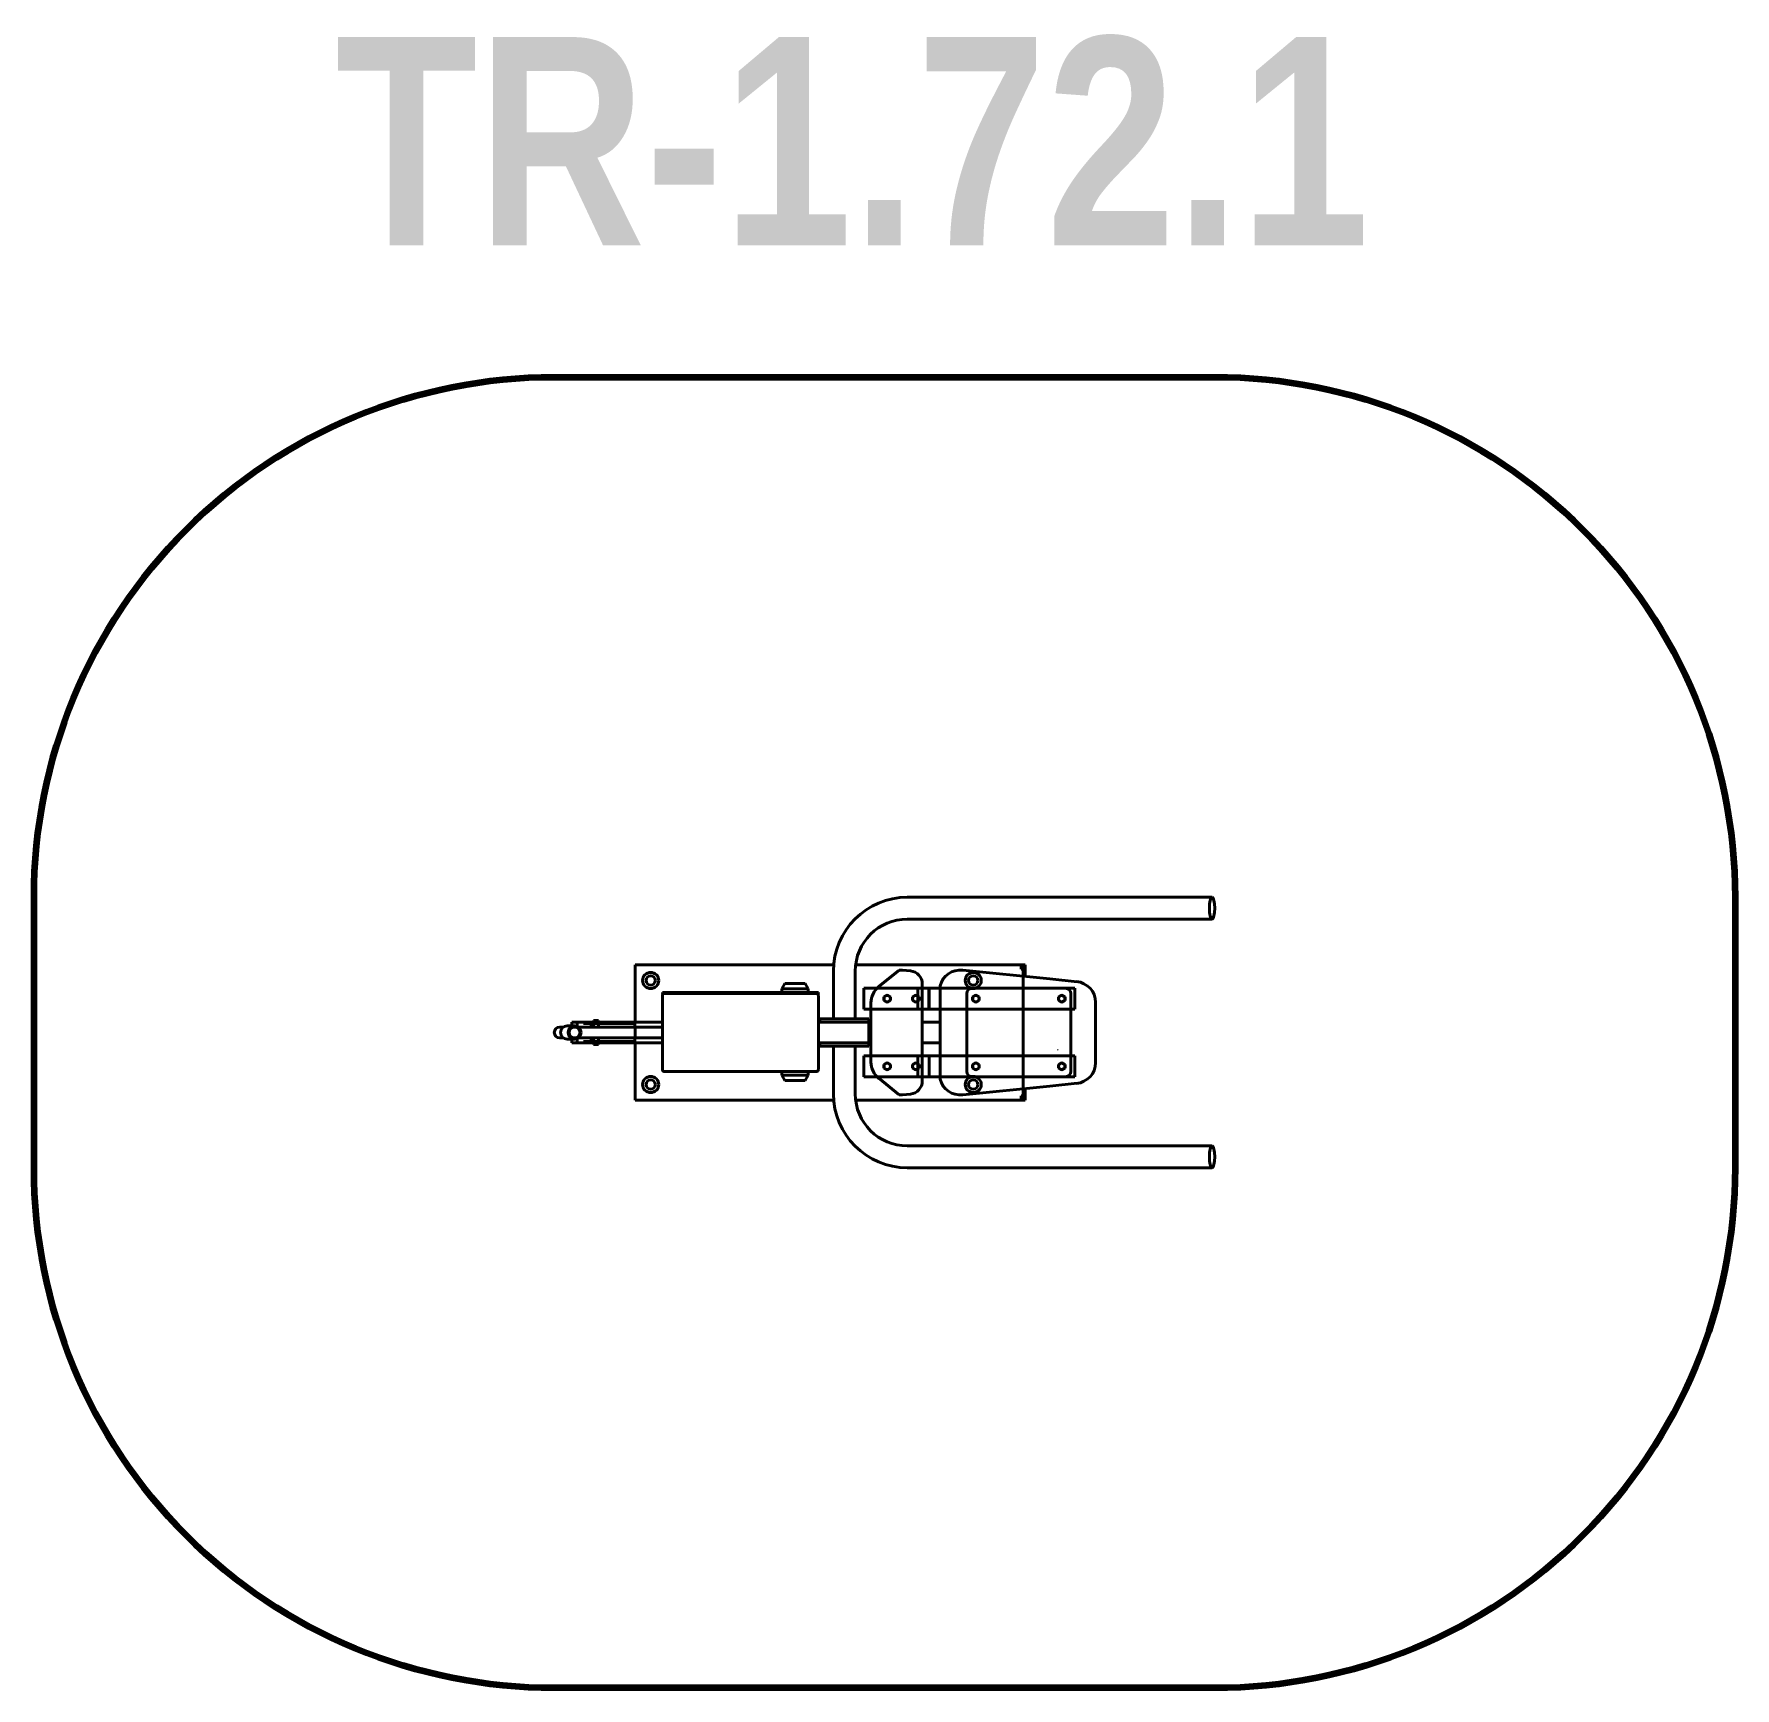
# Model space of a CAD drawing. Header units: millimetres. Extents: x 78951 to 82220, y 1296 to 4476.
import ezdxf

# ---------------------------------------------------------------- set-up
doc = ezdxf.new("R2010")
doc.units = ezdxf.units.MM
doc.layers.add('DiKom', color=7, linetype='Continuous')
doc.styles.add('style1', font='arialbd.ttf', dxfattribs={"width": 0.8})

msp = doc.modelspace()

# ---------------------------------------------------------------- linework, layer by layer
at = {"layer": 'DiKom', "color": 7, "linetype": 'Continuous', "lineweight": 40}
for p, q in [((81214.9, 2816.2), (80629.2, 2816.2)), ((80629.2, 2774.2), (81214.9, 2774.2)), ((80105.9, 2682.2), (80105.9, 2686.2)), ((80105.9, 2686.2), (80109.9, 2686.2)), ((80109.9, 2686.2), (80105.9, 2686.2)), ((80105.9, 2686.2), (80105.9, 2682.2)), ((80105.9, 2682.2), (80105.9, 2576.2)), ((80487.7, 2686.2), (80109.9, 2686.2)), ((80851.9, 2686.2), (80529.9, 2686.2)), ((80847.9, 2686.2), (80847.9, 2678.2)), ((80847.9, 2682.2), (80855.9, 2682.2)), ((80851.9, 2686.2), (80855.9, 2686.2)), ((80851.9, 2682.2), (80851.9, 2430.2)), ((80851.9, 2682.2), (80851.9, 2678.2)), ((80855.9, 2686.2), (80855.9, 2682.2)), ((80855.9, 2663.9), (80855.9, 2682.2)), ((80387.9, 2640.2), (80393.7, 2650.2)), ((80433.1, 2650.2), (80393.7, 2650.2)), ((80438.9, 2640.2), (80433.1, 2650.2)), ((80487.2, 2582.2), (80487.2, 2674.2)), ((80529.2, 2674.2), (80529.2, 2582.2)), ((80574.2, 2644.3), (80613.6, 2675.9)), ((80620, 2676.1), (80635.4, 2674.6)), ((80657.9, 2556.2), (80657.9, 2649.7)), ((80903, 2659.2), (80735.7, 2675.9)), ((80847.9, 2678.2), (80855.9, 2678.2)), ((80955.7, 2653.9), (80903, 2659.2)), ((80158.4, 2633.2), (80158.4, 2631.2)), ((80158.4, 2633.2), (80458.4, 2633.2)), ((80158.4, 2633.2), (80158.4, 2631.2)), ((80158.4, 2631.2), (80163.4, 2631.2)), ((80158.4, 2627.2), (80158.4, 2485.2)), ((80163.4, 2631.2), (80163.4, 2633.2)), ((80163.4, 2631.2), (80453.4, 2631.2)), ((80387.9, 2633.2), (80387.9, 2640.2)), ((80387.9, 2640.2), (80438.9, 2640.2)), ((80438.9, 2633.2), (80438.9, 2640.2)), ((80453.4, 2631.2), (80453.4, 2633.2)), ((80458.4, 2631.2), (80453.4, 2631.2)), ((80458.4, 2631.2), (80458.4, 2633.2)), ((80458.4, 2633.2), (80458.4, 2631.2)), ((80458.4, 2485.2), (80458.4, 2627.2)), ((80570.4, 2641.2), (80545.9, 2641.2)), ((80545.9, 2641.2), (80545.9, 2601.2)), ((80657.7, 2641.2), (80570.4, 2641.2)), ((80584.1, 2624.9), (80590.6, 2628.7)), ((80584.1, 2617.4), (80584.1, 2624.9)), ((80590.6, 2613.7), (80584.1, 2617.4)), ((80590.6, 2628.7), (80597.1, 2624.9)), ((80597.1, 2617.4), (80590.6, 2613.7)), ((80597.1, 2624.9), (80597.1, 2617.4)), ((80639.1, 2624.9), (80645.6, 2628.7)), ((80639.1, 2617.4), (80639.1, 2624.9)), ((80645.6, 2613.7), (80639.1, 2617.4)), ((80645.6, 2628.7), (80652.1, 2624.9)), ((80652.1, 2617.4), (80645.6, 2613.7)), ((80649.6, 2641.2), (80649.6, 2601.2)), ((80652.1, 2624.9), (80652.1, 2617.4)), ((80657.7, 2641.2), (80692.2, 2641.2)), ((80669, 2641.2), (80714.7, 2641.2)), ((80670.6, 2641.2), (80670.6, 2601.2)), ((80671, 2601.2), (80671, 2641.2)), ((80692.2, 2556.2), (80692.2, 2645.8)), ((80703.5, 2641.2), (80951, 2641.2)), ((80743.5, 2481.2), (80743.5, 2631.2)), ((80753.5, 2641.2), (80933.5, 2641.2)), ((80761, 2628.7), (80754.5, 2624.9)), ((80754.5, 2624.9), (80754.5, 2617.4)), ((80754.5, 2617.4), (80761, 2613.7)), ((80767.5, 2624.9), (80761, 2628.7)), ((80761, 2613.7), (80767.5, 2617.4)), ((80767.5, 2617.4), (80767.5, 2624.9)), ((80926, 2628.7), (80919.5, 2624.9)), ((80919.5, 2624.9), (80919.5, 2617.4)), ((80919.5, 2617.4), (80926, 2613.7)), ((80932.5, 2624.9), (80926, 2628.7)), ((80926, 2613.7), (80932.5, 2617.4)), ((80932.5, 2617.4), (80932.5, 2624.9)), ((80943.5, 2631.2), (80943.5, 2481.2)), ((80951, 2641.2), (80951, 2601.2)), ((80559.3, 2601.2), (80545.9, 2601.2)), ((80559.3, 2597.2), (80559.3, 2613.1)), ((80657.9, 2601.2), (80559.3, 2601.2)), ((80559.3, 2556.2), (80559.3, 2597.2)), ((80657.9, 2601.2), (80692.2, 2601.2)), ((80951, 2601.2), (80691, 2601.2)), ((80991, 2556.2), (80991, 2614.2)), ((79961.1, 2566.7), (79968.4, 2566.7)), ((79975.1, 2568.7), (79989.7, 2568.7)), ((79984.6, 2576.2), (80158.4, 2576.2)), ((79984.6, 2576.2), (79984.6, 2568.7)), ((79994.5, 2576.2), (79994.5, 2567.7)), ((79996.5, 2566.7), (80158.4, 2566.7)), ((80006.6, 2576.2), (80006.6, 2573.2)), ((80006.6, 2573.2), (80105.7, 2573.2)), ((80021.3, 2573.2), (80021.3, 2566.7)), ((80026.1, 2579.1), (80035.8, 2579.1)), ((80026.1, 2579.1), (80026.1, 2576.2)), ((80026.1, 2573.2), (80026.1, 2566.7)), ((80035.8, 2579.1), (80035.8, 2576.2)), ((80035.8, 2573.2), (80035.8, 2566.7)), ((80093.8, 2576.2), (80093.8, 2573.2)), ((80105.7, 2576.2), (80105.7, 2566.7)), ((80105.9, 2566.7), (80105.9, 2545.7)), ((80458.4, 2576.2), (80559.3, 2576.2)), ((80461.1, 2582.2), (80555.3, 2582.2)), ((80461.1, 2582.2), (80461.1, 2576.2)), ((80555.3, 2582.2), (80555.5, 2576.2)), ((80555.5, 2576.2), (80555.5, 2536.2)), ((80559.3, 2515.2), (80559.3, 2556.2)), ((80657.9, 2576.2), (80692.2, 2576.2)), ((80657.9, 2462.7), (80657.9, 2556.2)), ((80692.2, 2466.6), (80692.2, 2556.2)), ((80991, 2556.2), (80991, 2498.2)), ((79961.1, 2545.7), (79968.4, 2545.7)), ((79975.1, 2543.7), (79989.7, 2543.7)), ((79984.6, 2543.7), (79984.6, 2536.2)), ((79984.6, 2536.2), (80158.4, 2536.2)), ((79994.5, 2544.7), (79994.5, 2536.2)), ((79996.5, 2545.7), (80158.4, 2545.7)), ((80006.6, 2539.2), (80105.7, 2539.2)), ((80006.6, 2539.2), (80006.6, 2536.2)), ((80021.3, 2545.7), (80021.3, 2539.2)), ((80026.1, 2539.2), (80026.1, 2545.7)), ((80026.1, 2533.3), (80026.1, 2536.2)), ((80026.1, 2533.3), (80035.8, 2533.3)), ((80035.8, 2539.2), (80035.8, 2545.7)), ((80035.8, 2533.3), (80035.8, 2536.2)), ((80093.8, 2539.2), (80093.8, 2536.2)), ((80105.7, 2545.7), (80105.7, 2536.2)), ((80105.9, 2536.2), (80105.9, 2430.2)), ((80559.3, 2536.2), (80458.4, 2536.2)), ((80458.4, 2536.2), (80559.3, 2536.2)), ((80461.1, 2530.2), (80461.1, 2536.2)), ((80461.1, 2530.2), (80555.3, 2530.2)), ((80487.2, 2530.2), (80487.2, 2438.2)), ((80529.2, 2438.2), (80529.2, 2530.2)), ((80555.3, 2530.2), (80555.5, 2536.2)), ((80692.2, 2536.2), (80657.9, 2536.2)), ((80559.3, 2511.2), (80545.9, 2511.2)), ((80545.9, 2471.2), (80545.9, 2511.2)), ((80559.3, 2499.3), (80559.3, 2515.2)), ((80559.3, 2515.2), (80559.3, 2499.3)), ((80658.4, 2511.2), (80559.3, 2511.2)), ((80590.6, 2498.7), (80584.1, 2494.9)), ((80584.1, 2494.9), (80584.1, 2487.4)), ((80584.1, 2487.4), (80590.6, 2483.7)), ((80597.1, 2494.9), (80590.6, 2498.7)), ((80590.6, 2483.7), (80597.1, 2487.4)), ((80597.1, 2487.4), (80597.1, 2494.9)), ((80645.6, 2498.7), (80639.1, 2494.9)), ((80639.1, 2494.9), (80639.1, 2487.4)), ((80639.1, 2487.4), (80645.6, 2483.7)), ((80652.1, 2494.9), (80645.6, 2498.7)), ((80645.6, 2483.7), (80652.1, 2487.4)), ((80649.6, 2511.2), (80649.6, 2471.2)), ((80652.1, 2487.4), (80652.1, 2494.9)), ((80658.4, 2511.2), (80691, 2511.2)), ((80658.4, 2511.2), (80691, 2511.2)), ((80671, 2471.2), (80671, 2511.2)), ((80951, 2511.2), (80691, 2511.2)), ((80761, 2498.7), (80754.5, 2494.9)), ((80754.5, 2494.9), (80754.5, 2487.4)), ((80754.5, 2487.4), (80761, 2483.7)), ((80767.5, 2494.9), (80761, 2498.7)), ((80761, 2483.7), (80767.5, 2487.4)), ((80767.5, 2487.4), (80767.5, 2494.9)), ((80926, 2498.7), (80919.5, 2494.9)), ((80919.5, 2494.9), (80919.5, 2487.4)), ((80919.5, 2487.4), (80926, 2483.7)), ((80932.5, 2494.9), (80926, 2498.7)), ((80926, 2483.7), (80932.5, 2487.4)), ((80932.5, 2487.4), (80932.5, 2494.9)), ((80951, 2471.2), (80951, 2511.2)), ((80162.4, 2481.2), (80454.4, 2481.2)), ((80387.9, 2481.2), (80387.9, 2474.2)), ((80387.9, 2474.2), (80393.7, 2464.2)), ((80387.9, 2474.2), (80438.9, 2474.2)), ((80433.1, 2464.2), (80393.7, 2464.2)), ((80438.9, 2474.2), (80433.1, 2464.2)), ((80438.9, 2481.2), (80438.9, 2474.2)), ((80570.4, 2471.2), (80545.9, 2471.2)), ((80657.7, 2471.2), (80570.4, 2471.2)), ((80574.2, 2468.1), (80613.6, 2436.5)), ((80657.7, 2471.2), (80692.2, 2471.2)), ((80669, 2471.2), (80714.7, 2471.2)), ((80703.5, 2471.2), (80951, 2471.2)), ((80903, 2453.2), (80735.7, 2436.5)), ((80933.5, 2471.2), (80753.5, 2471.2)), ((80955.7, 2458.5), (80903, 2453.2)), ((80105.9, 2430.2), (80105.9, 2426.2)), ((80105.9, 2430.2), (80105.9, 2426.2)), ((80105.9, 2426.2), (80105.9, 2430.2)), ((80109.9, 2426.2), (80105.9, 2426.2)), ((80109.9, 2426.2), (80105.9, 2426.2)), ((80109.9, 2426.2), (80105.9, 2426.2)), ((80109.9, 2426.2), (80487.7, 2426.2)), ((80529.9, 2426.2), (80851.9, 2426.2)), ((80620, 2436.3), (80635.4, 2437.8)), ((80847.9, 2426.2), (80847.9, 2434.2)), ((80847.9, 2434.2), (80855.9, 2434.2)), ((80847.9, 2430.2), (80855.9, 2430.2)), ((80851.9, 2430.2), (80851.9, 2434.2)), ((80851.9, 2426.2), (80855.9, 2426.2)), ((80851.9, 2426.2), (80855.9, 2426.2)), ((80855.9, 2430.2), (80855.9, 2448.5)), ((80855.9, 2430.2), (80855.9, 2426.2)), ((80855.9, 2426.2), (80855.9, 2430.2)), ((80629.2, 2338.2), (81214.9, 2338.2)), ((81214.9, 2296.2), (80629.2, 2296.2))]:
    msp.add_line(p, q, dxfattribs=at)
at = {"layer": 'DiKom', "color": 3, "lineweight": 200}
msp.add_lwpolyline([(78950.6, 2296.2), (78950.6, 2816.2, -0.414214), (79950.6, 3816.2), (81220.1, 3816.2, -0.414214), (82220.1, 2816.2), (82220.1, 2296.2, -0.414214), (81220.1, 1296.2), (79950.6, 1296.2, -0.414214)], format="xyb", close=True, dxfattribs=at)
at = {"layer": 'DiKom', "color": 7, "linetype": 'Continuous', "lineweight": 40}
for centre, radius in [((80135.9, 2656.2), 15.5), ((80135.9, 2656.2), 9), ((80755.9, 2656.2), 15.5), ((80755.9, 2656.2), 9), ((80590.6, 2621.2), 6.18), ((80645.6, 2621.2), 6.18), ((80761, 2621.2), 6.18), ((80926, 2621.2), 6.18), ((79989.7, 2556.2), 12.5), ((79989.7, 2556.2), 10.5), ((80590.6, 2491.2), 6.18), ((80645.6, 2491.2), 6.18), ((80761, 2491.2), 6.18), ((80926, 2491.2), 6.18), ((80135.9, 2456.2), 15.5), ((80135.9, 2456.2), 9), ((80755.9, 2456.2), 15.5), ((80755.9, 2456.2), 9)]:
    msp.add_circle(centre, radius, dxfattribs=at)
for centre, radius, start, end in [((80629.2, 2674.2), 142, 90, 180), ((80629.2, 2674.2), 100, 90, 180), ((80618.4, 2636.2), 40, 87.635, 96.7671), ((80632.9, 2649.7), 25, 0, 84.299), ((80731, 2636.2), 40, 83.2329, 166.0641), ((80951, 2614.2), 40, 0, 85.3651), ((80162.4, 2627.2), 4, 90, 180), ((80454.4, 2627.2), 4, 0, 90), ((80599.3, 2613.1), 40, 128.7162, 180), ((80584.6, 2656.2), 15, 269.9577, 270.0423), ((80753.5, 2631.2), 10, 90, 180), ((80933.5, 2631.2), 10, 0, 90), ((79961.1, 2556.2), 10.5, 90, 270), ((79975.1, 2556.2), 12.5, 90, 270), ((80951, 2614.2), 40, 259.1931, 259.2898), ((80951, 2498.2), 40, 142.7529, 142.7753), ((80951, 2498.2), 40, 100.7102, 100.8069), ((80162.4, 2485.2), 4, 180, 270), ((80454.4, 2485.2), 4, 270, 0), ((80599.3, 2499.3), 40, 180, 231.2838), ((80951, 2498.2), 40, 274.6349, 0), ((80632.9, 2462.7), 25, 275.701, 0), ((80618.4, 2476.2), 40, 359.9613, 0), ((80731, 2476.2), 40, 193.9359, 276.7671), ((80753.5, 2481.2), 10, 180, 270), ((80933.5, 2481.2), 10, 270, 0), ((80629.2, 2438.2), 142, 180, 270), ((80629.2, 2438.2), 100, 180, 270), ((80618.4, 2476.2), 40, 263.2329, 272.365)]:
    msp.add_arc(centre, radius, start, end, dxfattribs=at)
for centre in [(81214.9, 2795.2), (81214.9, 2317.2)]:
    msp.add_ellipse(centre, major_axis=(0, 21), ratio=0.247568, dxfattribs=at)

# ---------------------------------------------------------------- texts
at = {"layer": 'DiKom', "insert": (79530, 4469.6), "char_height": 400, "attachment_point": 1, "style": 'style1'}
msp.add_mtext_dynamic_manual_height_columns('TR-1.72.1', width=2518.219, gutter_width=2.09, heights=[0], dxfattribs=at)

doc.saveas('drawing.dxf')
